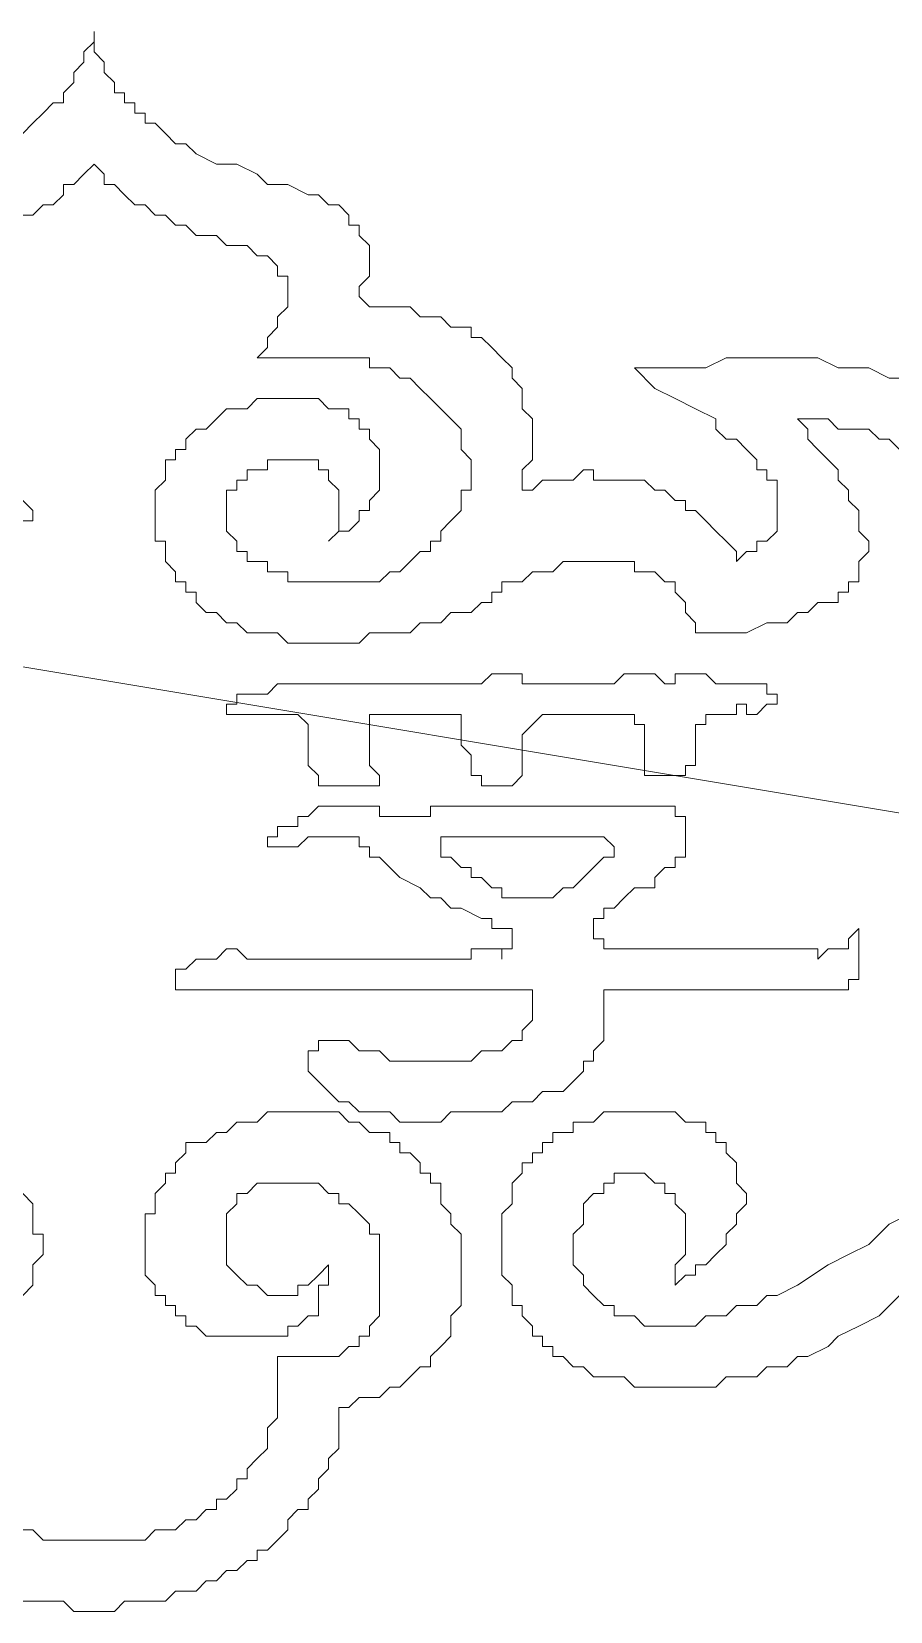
# Model space of a CAD drawing. Extents: x -66030 to 95157, y -13132 to 45879.
# Drawn here: x -4363 to -4034, y 9927 to 10532 of the extents above; entities that cross this region are included whole.
import ezdxf

# ---------------------------------------------------------------- set-up
doc = ezdxf.new("R2010")
doc.units = 0
doc.header["$LTSCALE"] = 100
doc.header["$MEASUREMENT"] = 0
doc.layers.get('0').update_dxf_attribs({"linetype": 'CONTINUOUS'})

msp = doc.modelspace()

# ---------------------------------------------------------------- linework, layer by layer
at = {"lineweight": 0}
for points in [[(-4026.21, 10399.55), (-4034.02, 10399.55), (-4041.83, 10403.46), (-4045.74, 10403.46), (-4053.55, 10403.46), (-4061.36, 10407.36), (-4069.17, 10407.36), (-4076.98, 10407.36), (-4088.7, 10407.36), (-4096.51, 10407.36), (-4104.33, 10403.46), (-4112.14, 10403.46), (-4123.86, 10403.46), (-4131.67, 10403.46), (-4123.86, 10395.64), (-4116.04, 10391.74), (-4108.23, 10387.83), (-4100.42, 10383.93), (-4100.42, 10380.02), (-4096.51, 10376.11), (-4092.61, 10376.11), (-4088.7, 10372.21), (-4088.7, 10372.21), (-4084.8, 10368.3), (-4084.8, 10364.4), (-4080.89, 10364.4), (-4080.89, 10360.49), (-4076.98, 10360.49), (-4076.98, 10356.58), (-4076.98, 10352.68), (-4076.98, 10352.68), (-4076.98, 10348.77), (-4076.98, 10348.77), (-4076.98, 10344.87), (-4076.98, 10344.87), (-4076.98, 10340.96), (-4076.98, 10340.96), (-4076.98, 10340.96), (-4080.89, 10337.05), (-4080.89, 10337.05), (-4080.89, 10337.05), (-4084.8, 10337.05), (-4084.8, 10333.15), (-4088.7, 10333.15), (-4092.61, 10329.24), (-4092.61, 10333.15), (-4096.51, 10337.05), (-4096.51, 10337.05), (-4100.42, 10340.96), (-4104.33, 10344.87), (-4104.33, 10344.87), (-4108.23, 10348.77), (-4112.14, 10348.77), (-4112.14, 10352.68), (-4116.04, 10352.68), (-4119.95, 10356.58), (-4119.95, 10356.58), (-4123.86, 10356.58), (-4127.76, 10360.49), (-4131.67, 10360.49), (-4135.57, 10360.49), (-4135.57, 10360.49), (-4139.48, 10360.49), (-4143.39, 10360.49), (-4147.29, 10360.49), (-4147.29, 10364.4), (-4151.2, 10364.4), (-4155.1, 10360.49), (-4155.1, 10360.49), (-4159.01, 10360.49), (-4162.92, 10360.49), (-4162.92, 10360.49), (-4166.82, 10360.49), (-4166.82, 10360.49), (-4170.73, 10356.58), (-4170.73, 10356.58), (-4174.63, 10356.58), (-4174.63, 10360.49), (-4174.63, 10364.4), (-4170.73, 10368.3), (-4170.73, 10372.21), (-4170.73, 10376.11), (-4170.73, 10380.02), (-4170.73, 10383.93), (-4174.63, 10387.83), (-4174.63, 10387.83), (-4174.63, 10391.74), (-4174.63, 10395.64), (-4174.63, 10395.64), (-4178.54, 10399.55), (-4178.54, 10403.46), (-4178.54, 10403.46), (-4182.45, 10407.36), (-4182.45, 10407.36), (-4186.35, 10411.27), (-4186.35, 10411.27), (-4190.26, 10415.17), (-4194.16, 10415.17), (-4194.16, 10419.08), (-4198.07, 10419.08), (-4201.98, 10419.08), (-4205.88, 10422.99), (-4209.79, 10422.99), (-4213.69, 10422.99), (-4217.6, 10426.89), (-4221.51, 10426.89), (-4225.41, 10426.89), (-4233.22, 10426.89), (-4237.13, 10430.8), (-4237.13, 10434.7), (-4233.22, 10438.61), (-4233.22, 10438.61), (-4233.22, 10442.52), (-4233.22, 10446.42), (-4233.22, 10450.33), (-4237.13, 10454.23), (-4237.13, 10454.23), (-4237.13, 10458.14), (-4237.13, 10458.14), (-4241.04, 10458.14), (-4241.04, 10462.05), (-4241.04, 10462.05), (-4244.94, 10465.95), (-4244.94, 10465.95), (-4248.85, 10465.95), (-4252.75, 10469.86), (-4256.66, 10469.86), (-4264.47, 10473.76), (-4272.28, 10473.76), (-4276.19, 10477.67), (-4284, 10481.58), (-4291.81, 10481.58), (-4299.62, 10485.48), (-4303.53, 10489.39), (-4307.44, 10489.39), (-4311.34, 10493.29), (-4311.34, 10493.29), (-4315.25, 10497.2), (-4319.15, 10497.2), (-4319.15, 10501.11), (-4323.06, 10501.11), (-4323.06, 10505.01), (-4326.97, 10505.01), (-4326.97, 10508.92), (-4330.87, 10508.92), (-4330.87, 10512.82), (-4334.78, 10516.73), (-4334.78, 10520.64), (-4334.78, 10520.64), (-4338.68, 10524.54), (-4338.68, 10528.45), (-4338.68, 10532.35), (-4338.68, 10528.45), (-4342.59, 10524.54), (-4342.59, 10520.64), (-4342.59, 10520.64), (-4346.5, 10516.73), (-4346.5, 10512.82), (-4350.4, 10508.92), (-4350.4, 10508.92), (-4350.4, 10505.01), (-4354.31, 10505.01), (-4358.21, 10501.11), (-4358.21, 10501.11), (-4362.12, 10497.2), (-4362.12, 10497.2), (-4366.03, 10493.29)], [(-4366.03, 10462.05), (-4362.12, 10462.05), (-4358.21, 10465.95), (-4354.31, 10465.95), (-4350.4, 10469.86), (-4350.4, 10473.76), (-4346.5, 10473.76), (-4342.59, 10477.67), (-4338.68, 10481.58), (-4338.68, 10481.58), (-4338.68, 10481.58), (-4338.68, 10481.58), (-4338.68, 10481.58), (-4334.78, 10477.67), (-4334.78, 10473.76), (-4330.87, 10473.76), (-4326.97, 10469.86), (-4323.06, 10465.95), (-4319.15, 10465.95), (-4315.25, 10462.05), (-4311.34, 10462.05), (-4307.44, 10458.14), (-4303.53, 10458.14), (-4299.62, 10454.23), (-4295.72, 10454.23), (-4291.81, 10454.23), (-4287.91, 10450.33), (-4280.09, 10450.33), (-4276.19, 10446.42), (-4272.28, 10446.42), (-4268.38, 10442.52), (-4268.38, 10442.52), (-4268.38, 10442.52), (-4268.38, 10442.52), (-4268.38, 10438.61), (-4264.47, 10438.61), (-4264.47, 10438.61), (-4264.47, 10438.61), (-4264.47, 10434.7), (-4264.47, 10434.7), (-4264.47, 10434.7), (-4264.47, 10430.8), (-4264.47, 10430.8), (-4264.47, 10430.8), (-4264.47, 10426.89), (-4264.47, 10426.89), (-4268.38, 10422.99), (-4268.38, 10419.08), (-4272.28, 10415.17), (-4272.28, 10411.27), (-4276.19, 10407.36), (-4272.28, 10407.36), (-4264.47, 10407.36), (-4260.56, 10407.36), (-4256.66, 10407.36), (-4248.85, 10407.36), (-4244.94, 10407.36), (-4237.13, 10407.36), (-4233.22, 10407.36), (-4233.22, 10403.46), (-4229.32, 10403.46), (-4225.41, 10403.46), (-4225.41, 10403.46), (-4221.51, 10399.55), (-4217.6, 10399.55), (-4217.6, 10399.55), (-4213.69, 10395.64), (-4213.69, 10395.64), (-4209.79, 10391.74), (-4209.79, 10391.74), (-4205.88, 10387.83), (-4205.88, 10387.83), (-4201.98, 10383.93), (-4201.98, 10383.93), (-4198.07, 10380.02), (-4198.07, 10376.11), (-4198.07, 10376.11), (-4198.07, 10372.21), (-4194.16, 10368.3), (-4194.16, 10364.4), (-4194.16, 10360.49), (-4194.16, 10356.58), (-4198.07, 10356.58), (-4198.07, 10352.68), (-4198.07, 10348.77), (-4201.98, 10344.87), (-4201.98, 10344.87), (-4205.88, 10340.96), (-4205.88, 10337.05), (-4209.79, 10337.05), (-4209.79, 10333.15), (-4209.79, 10333.15), (-4213.69, 10333.15), (-4217.6, 10329.24), (-4217.6, 10329.24), (-4221.51, 10325.34), (-4221.51, 10325.34), (-4225.41, 10325.34), (-4229.32, 10321.43), (-4229.32, 10321.43), (-4233.22, 10321.43), (-4237.13, 10321.43), (-4241.04, 10321.43), (-4244.94, 10321.43), (-4244.94, 10321.43), (-4248.85, 10321.43), (-4252.75, 10321.43), (-4256.66, 10321.43), (-4260.56, 10321.43), (-4264.47, 10321.43), (-4264.47, 10325.34), (-4268.38, 10325.34), (-4272.28, 10325.34), (-4272.28, 10329.24), (-4276.19, 10329.24), (-4280.09, 10329.24), (-4280.09, 10333.15), (-4280.09, 10333.15), (-4284, 10333.15), (-4284, 10337.05), (-4284, 10337.05), (-4287.91, 10340.96), (-4287.91, 10340.96), (-4287.91, 10344.87), (-4287.91, 10348.77), (-4287.91, 10348.77), (-4287.91, 10352.68), (-4287.91, 10356.58), (-4284, 10356.58), (-4284, 10356.58), (-4284, 10360.49), (-4280.09, 10360.49), (-4280.09, 10360.49), (-4280.09, 10364.4), (-4276.19, 10364.4), (-4276.19, 10364.4), (-4272.28, 10364.4), (-4272.28, 10368.3), (-4268.38, 10368.3), (-4268.38, 10368.3), (-4264.47, 10368.3), (-4264.47, 10368.3), (-4260.56, 10368.3), (-4260.56, 10368.3), (-4256.66, 10368.3), (-4256.66, 10368.3), (-4252.75, 10368.3), (-4252.75, 10364.4), (-4252.75, 10364.4), (-4248.85, 10364.4), (-4248.85, 10364.4), (-4248.85, 10360.49), (-4248.85, 10360.49), (-4244.94, 10356.58), (-4244.94, 10352.68), (-4244.94, 10352.68), (-4244.94, 10348.77), (-4244.94, 10344.87), (-4244.94, 10340.96), (-4248.85, 10337.05), (-4244.94, 10340.96), (-4241.04, 10340.96), (-4237.13, 10344.87), (-4237.13, 10344.87), (-4237.13, 10344.87), (-4237.13, 10348.77), (-4233.22, 10348.77), (-4233.22, 10352.68), (-4229.32, 10356.58), (-4229.32, 10356.58), (-4229.32, 10360.49), (-4229.32, 10364.4), (-4229.32, 10364.4), (-4229.32, 10368.3), (-4229.32, 10372.21), (-4229.32, 10372.21), (-4233.22, 10376.11), (-4233.22, 10376.11), (-4233.22, 10380.02), (-4237.13, 10380.02), (-4237.13, 10383.93), (-4241.04, 10383.93), (-4241.04, 10387.83), (-4244.94, 10387.83), (-4248.85, 10387.83), (-4248.85, 10387.83), (-4252.75, 10391.74), (-4256.66, 10391.74), (-4260.56, 10391.74), (-4264.47, 10391.74), (-4268.38, 10391.74), (-4268.38, 10391.74), (-4272.28, 10391.74), (-4276.19, 10391.74), (-4280.09, 10387.83), (-4284, 10387.83), (-4284, 10387.83), (-4287.91, 10387.83), (-4291.81, 10383.93), (-4291.81, 10383.93), (-4295.72, 10380.02), (-4299.62, 10380.02), (-4299.62, 10380.02), (-4303.53, 10376.11), (-4303.53, 10376.11), (-4303.53, 10372.21), (-4307.44, 10372.21), (-4307.44, 10368.3), (-4311.34, 10368.3), (-4311.34, 10364.4), (-4311.34, 10364.4), (-4311.34, 10360.49), (-4315.25, 10356.58), (-4315.25, 10356.58), (-4315.25, 10352.68), (-4315.25, 10352.68), (-4315.25, 10348.77), (-4315.25, 10344.87), (-4315.25, 10344.87), (-4315.25, 10340.96), (-4315.25, 10337.05), (-4311.34, 10337.05), (-4311.34, 10333.15), (-4311.34, 10329.24), (-4311.34, 10329.24), (-4307.44, 10325.34), (-4307.44, 10321.43), (-4303.53, 10321.43), (-4303.53, 10317.53), (-4303.53, 10317.53), (-4299.62, 10317.53), (-4299.62, 10313.62), (-4299.62, 10313.62), (-4295.72, 10309.71), (-4291.81, 10309.71), (-4287.91, 10305.81), (-4284, 10305.81), (-4280.09, 10301.9), (-4276.19, 10301.9), (-4272.28, 10301.9), (-4268.38, 10301.9), (-4264.47, 10298), (-4260.56, 10298), (-4256.66, 10298), (-4252.75, 10298), (-4248.85, 10298), (-4244.94, 10298), (-4241.04, 10298), (-4237.13, 10298), (-4233.22, 10301.9), (-4229.32, 10301.9), (-4225.41, 10301.9), (-4217.6, 10301.9), (-4213.69, 10305.81), (-4209.79, 10305.81), (-4205.88, 10305.81), (-4201.98, 10309.71), (-4198.07, 10309.71), (-4194.16, 10309.71), (-4190.26, 10313.62), (-4186.35, 10313.62), (-4186.35, 10317.53), (-4186.35, 10317.53), (-4182.45, 10317.53), (-4182.45, 10321.43), (-4178.54, 10321.43), (-4174.63, 10321.43), (-4174.63, 10321.43), (-4170.73, 10325.34), (-4166.82, 10325.34), (-4166.82, 10325.34), (-4162.92, 10325.34), (-4159.01, 10329.24), (-4155.1, 10329.24), (-4151.2, 10329.24), (-4147.29, 10329.24), (-4147.29, 10329.24), (-4143.39, 10329.24), (-4139.48, 10329.24), (-4135.57, 10329.24), (-4131.67, 10329.24), (-4131.67, 10325.34), (-4127.76, 10325.34), (-4123.86, 10325.34), (-4119.95, 10321.43), (-4119.95, 10321.43), (-4119.95, 10321.43), (-4116.04, 10321.43), (-4116.04, 10317.53), (-4116.04, 10317.53), (-4116.04, 10317.53), (-4112.14, 10313.62), (-4112.14, 10313.62), (-4112.14, 10309.71), (-4108.23, 10305.81), (-4108.23, 10305.81), (-4108.23, 10301.9), (-4100.42, 10301.9), (-4096.51, 10301.9), (-4088.7, 10301.9), (-4080.89, 10305.81), (-4076.98, 10305.81), (-4073.08, 10305.81), (-4069.17, 10309.71), (-4065.27, 10309.71), (-4061.36, 10313.62), (-4057.45, 10313.62), (-4053.55, 10313.62), (-4053.55, 10317.53), (-4049.64, 10317.53), (-4049.64, 10317.53), (-4049.64, 10321.43), (-4049.64, 10321.43), (-4045.74, 10321.43), (-4045.74, 10321.43), (-4045.74, 10325.34), (-4045.74, 10325.34), (-4045.74, 10329.24), (-4041.83, 10333.15), (-4041.83, 10333.15), (-4041.83, 10337.05), (-4045.74, 10340.96), (-4045.74, 10344.87), (-4045.74, 10348.77), (-4049.64, 10352.68), (-4049.64, 10356.58), (-4053.55, 10360.49), (-4053.55, 10364.4), (-4057.45, 10368.3), (-4061.36, 10372.21), (-4065.27, 10376.11), (-4065.27, 10380.02), (-4069.17, 10383.93), (-4065.27, 10383.93), (-4061.36, 10383.93), (-4057.45, 10383.93), (-4053.55, 10380.02), (-4049.64, 10380.02), (-4045.74, 10380.02), (-4041.83, 10380.02), (-4037.92, 10376.11), (-4034.02, 10376.11), (-4030.11, 10372.21)], [(-4366.03, 10344.87), (-4362.12, 10344.87), (-4362.12, 10348.77), (-4366.03, 10352.68)], [(-3623.89, 10165.19), (-4561.32, 10321.43)], [(-4366.03, 9930.83), (-4362.12, 9930.83), (-4358.21, 9930.83), (-4350.4, 9930.83), (-4346.5, 9926.93), (-4342.59, 9926.93), (-4338.68, 9926.93), (-4334.78, 9926.93), (-4330.87, 9926.93), (-4326.97, 9930.83), (-4323.06, 9930.83), (-4319.15, 9930.83), (-4315.25, 9930.83), (-4311.34, 9930.83), (-4307.44, 9934.74), (-4303.53, 9934.74), (-4299.62, 9934.74), (-4295.72, 9938.65), (-4291.81, 9938.65), (-4287.91, 9942.55), (-4284, 9942.55), (-4280.09, 9946.46), (-4276.19, 9946.46), (-4276.19, 9950.36), (-4272.28, 9950.36), (-4268.38, 9954.27), (-4264.47, 9958.18), (-4264.47, 9962.08), (-4260.56, 9965.99), (-4256.66, 9965.99), (-4256.66, 9969.89), (-4252.75, 9973.8), (-4252.75, 9977.71), (-4248.85, 9981.61), (-4248.85, 9985.52), (-4244.94, 9989.42), (-4244.94, 9997.24), (-4244.94, 10001.14), (-4244.94, 10005.05), (-4244.94, 10005.05), (-4241.04, 10005.05), (-4237.13, 10008.95), (-4233.22, 10008.95), (-4229.32, 10008.95), (-4225.41, 10012.86), (-4221.51, 10012.86), (-4217.6, 10016.77), (-4217.6, 10016.77), (-4213.69, 10020.67), (-4209.79, 10020.67), (-4209.79, 10024.58), (-4205.88, 10028.48), (-4205.88, 10028.48), (-4201.98, 10032.39), (-4201.98, 10036.3), (-4201.98, 10036.3), (-4201.98, 10040.2), (-4198.07, 10044.11), (-4198.07, 10044.11), (-4198.07, 10048.01), (-4198.07, 10051.92), (-4198.07, 10055.83), (-4198.07, 10055.83), (-4198.07, 10059.73), (-4198.07, 10063.64), (-4198.07, 10067.54), (-4198.07, 10067.54), (-4198.07, 10071.45), (-4201.98, 10075.36), (-4201.98, 10079.26), (-4201.98, 10079.26), (-4205.88, 10083.17), (-4205.88, 10087.07), (-4205.88, 10090.98), (-4209.79, 10090.98), (-4209.79, 10094.88), (-4213.69, 10094.88), (-4213.69, 10098.79), (-4217.6, 10102.7), (-4221.51, 10102.7), (-4221.51, 10106.6), (-4225.41, 10106.6), (-4225.41, 10110.51), (-4229.32, 10110.51), (-4233.22, 10110.51), (-4237.13, 10114.41), (-4237.13, 10114.41), (-4241.04, 10114.41), (-4244.94, 10118.32), (-4248.85, 10118.32), (-4252.75, 10118.32), (-4256.66, 10118.32), (-4260.56, 10118.32), (-4260.56, 10118.32), (-4264.47, 10118.32), (-4268.38, 10118.32), (-4272.28, 10118.32), (-4276.19, 10114.41), (-4280.09, 10114.41), (-4284, 10114.41), (-4287.91, 10110.51), (-4291.81, 10110.51), (-4295.72, 10106.6), (-4303.53, 10106.6), (-4303.53, 10102.7), (-4303.53, 10102.7), (-4307.44, 10098.79), (-4307.44, 10094.88), (-4311.34, 10094.88), (-4311.34, 10090.98), (-4311.34, 10090.98), (-4315.25, 10087.07), (-4315.25, 10083.17), (-4315.25, 10083.17), (-4315.25, 10079.26), (-4319.15, 10079.26), (-4319.15, 10075.36), (-4319.15, 10071.45), (-4319.15, 10071.45), (-4319.15, 10067.54), (-4319.15, 10063.64), (-4319.15, 10063.64), (-4319.15, 10059.73), (-4319.15, 10059.73), (-4319.15, 10055.83), (-4315.25, 10051.92), (-4315.25, 10051.92), (-4315.25, 10048.01), (-4311.34, 10048.01), (-4311.34, 10044.11), (-4307.44, 10044.11), (-4307.44, 10040.2), (-4303.53, 10040.2), (-4303.53, 10036.3), (-4299.62, 10036.3), (-4295.72, 10032.39), (-4291.81, 10032.39), (-4287.91, 10032.39), (-4280.09, 10032.39), (-4276.19, 10032.39), (-4272.28, 10032.39), (-4268.38, 10032.39), (-4268.38, 10032.39), (-4264.47, 10032.39), (-4264.47, 10032.39), (-4264.47, 10036.3), (-4260.56, 10036.3), (-4260.56, 10036.3), (-4260.56, 10036.3), (-4256.66, 10040.2), (-4256.66, 10040.2), (-4256.66, 10040.2), (-4252.75, 10040.2), (-4252.75, 10044.11), (-4252.75, 10044.11), (-4252.75, 10048.01), (-4252.75, 10048.01), (-4252.75, 10048.01), (-4252.75, 10051.92), (-4248.85, 10051.92), (-4248.85, 10055.83), (-4248.85, 10059.73), (-4252.75, 10055.83), (-4252.75, 10055.83), (-4256.66, 10051.92), (-4256.66, 10051.92), (-4256.66, 10051.92), (-4260.56, 10051.92), (-4260.56, 10048.01), (-4264.47, 10048.01), (-4264.47, 10048.01), (-4268.38, 10048.01), (-4268.38, 10048.01), (-4272.28, 10048.01), (-4272.28, 10048.01), (-4272.28, 10048.01), (-4276.19, 10051.92), (-4276.19, 10051.92), (-4280.09, 10051.92), (-4280.09, 10051.92), (-4284, 10055.83), (-4284, 10055.83), (-4287.91, 10059.73), (-4287.91, 10059.73), (-4287.91, 10063.64), (-4287.91, 10063.64), (-4287.91, 10067.54), (-4287.91, 10067.54), (-4287.91, 10071.45), (-4287.91, 10071.45), (-4287.91, 10075.36), (-4287.91, 10079.26), (-4287.91, 10079.26), (-4284, 10083.17), (-4284, 10083.17), (-4284, 10087.07), (-4280.09, 10087.07), (-4280.09, 10087.07), (-4280.09, 10087.07), (-4276.19, 10090.98), (-4276.19, 10090.98), (-4272.28, 10090.98), (-4272.28, 10090.98), (-4268.38, 10090.98), (-4268.38, 10090.98), (-4264.47, 10090.98), (-4264.47, 10090.98), (-4260.56, 10090.98), (-4260.56, 10090.98), (-4256.66, 10090.98), (-4256.66, 10090.98), (-4252.75, 10090.98), (-4248.85, 10087.07), (-4244.94, 10087.07), (-4244.94, 10083.17), (-4241.04, 10083.17), (-4241.04, 10083.17), (-4237.13, 10079.26), (-4237.13, 10079.26), (-4237.13, 10079.26), (-4233.22, 10075.36), (-4233.22, 10075.36), (-4233.22, 10075.36), (-4233.22, 10071.45), (-4229.32, 10071.45), (-4229.32, 10067.54), (-4229.32, 10067.54), (-4229.32, 10063.64), (-4229.32, 10063.64), (-4229.32, 10059.73), (-4229.32, 10059.73), (-4229.32, 10055.83), (-4229.32, 10051.92), (-4229.32, 10051.92), (-4229.32, 10048.01), (-4229.32, 10048.01), (-4229.32, 10044.11), (-4229.32, 10044.11), (-4229.32, 10040.2), (-4229.32, 10040.2), (-4233.22, 10036.3), (-4233.22, 10036.3), (-4233.22, 10032.39), (-4237.13, 10032.39), (-4237.13, 10028.48), (-4241.04, 10028.48), (-4241.04, 10028.48), (-4244.94, 10024.58), (-4244.94, 10024.58), (-4248.85, 10024.58), (-4252.75, 10024.58), (-4256.66, 10024.58), (-4256.66, 10024.58), (-4260.56, 10024.58), (-4264.47, 10024.58), (-4268.38, 10024.58), (-4268.38, 10020.67), (-4268.38, 10012.86), (-4268.38, 10008.95), (-4268.38, 10005.05), (-4268.38, 10005.05), (-4268.38, 10001.14), (-4272.28, 9997.24), (-4272.28, 9993.33), (-4272.28, 9989.42), (-4276.19, 9985.52), (-4276.19, 9985.52), (-4280.09, 9981.61), (-4280.09, 9977.71), (-4284, 9977.71), (-4284, 9973.8), (-4287.91, 9969.89), (-4291.81, 9969.89), (-4291.81, 9965.99), (-4295.72, 9965.99), (-4299.62, 9962.08), (-4299.62, 9962.08), (-4303.53, 9962.08), (-4307.44, 9958.18), (-4311.34, 9958.18), (-4315.25, 9958.18), (-4319.15, 9954.27), (-4319.15, 9954.27), (-4323.06, 9954.27), (-4326.97, 9954.27), (-4330.87, 9954.27), (-4334.78, 9954.27), (-4338.68, 9954.27), (-4338.68, 9954.27), (-4342.59, 9954.27), (-4346.5, 9954.27), (-4350.4, 9954.27), (-4354.31, 9954.27), (-4354.31, 9954.27), (-4358.21, 9954.27), (-4362.12, 9958.18), (-4366.03, 9958.18)], [(-4026.21, 10079.26), (-4034.02, 10075.36), (-4041.83, 10067.54), (-4049.64, 10063.64), (-4057.45, 10059.73), (-4069.17, 10051.92), (-4076.98, 10048.01), (-4080.89, 10048.01), (-4084.8, 10044.11), (-4088.7, 10044.11), (-4092.61, 10044.11), (-4096.51, 10040.2), (-4100.42, 10040.2), (-4104.33, 10040.2), (-4108.23, 10036.3), (-4112.14, 10036.3), (-4116.04, 10036.3), (-4116.04, 10036.3), (-4119.95, 10036.3), (-4123.86, 10036.3), (-4127.76, 10036.3), (-4131.67, 10040.2), (-4135.57, 10040.2), (-4135.57, 10040.2), (-4139.48, 10040.2), (-4139.48, 10044.11), (-4143.39, 10044.11), (-4143.39, 10044.11), (-4143.39, 10044.11), (-4147.29, 10048.01), (-4147.29, 10048.01), (-4147.29, 10048.01), (-4151.2, 10051.92), (-4151.2, 10051.92), (-4151.2, 10051.92), (-4151.2, 10055.83), (-4151.2, 10055.83), (-4151.2, 10055.83), (-4155.1, 10059.73), (-4155.1, 10059.73), (-4155.1, 10063.64), (-4155.1, 10063.64), (-4155.1, 10067.54), (-4155.1, 10067.54), (-4155.1, 10067.54), (-4155.1, 10071.45), (-4151.2, 10075.36), (-4151.2, 10079.26), (-4151.2, 10083.17), (-4147.29, 10087.07), (-4147.29, 10087.07), (-4143.39, 10087.07), (-4143.39, 10090.98), (-4139.48, 10090.98), (-4139.48, 10090.98), (-4139.48, 10094.88), (-4135.57, 10094.88), (-4135.57, 10094.88), (-4131.67, 10094.88), (-4131.67, 10094.88), (-4127.76, 10094.88), (-4127.76, 10094.88), (-4123.86, 10090.98), (-4123.86, 10090.98), (-4119.95, 10090.98), (-4119.95, 10090.98), (-4119.95, 10087.07), (-4116.04, 10087.07), (-4116.04, 10087.07), (-4116.04, 10083.17), (-4116.04, 10083.17), (-4112.14, 10079.26), (-4112.14, 10079.26), (-4112.14, 10075.36), (-4112.14, 10071.45), (-4112.14, 10071.45), (-4112.14, 10067.54), (-4112.14, 10063.64), (-4112.14, 10063.64), (-4116.04, 10059.73), (-4116.04, 10055.83), (-4116.04, 10051.92), (-4112.14, 10055.83), (-4108.23, 10055.83), (-4108.23, 10059.73), (-4104.33, 10059.73), (-4104.33, 10059.73), (-4100.42, 10063.64), (-4100.42, 10063.64), (-4100.42, 10063.64), (-4096.51, 10067.54), (-4096.51, 10067.54), (-4096.51, 10071.45), (-4096.51, 10071.45), (-4092.61, 10075.36), (-4092.61, 10075.36), (-4092.61, 10079.26), (-4088.7, 10083.17), (-4088.7, 10087.07), (-4088.7, 10087.07), (-4092.61, 10090.98), (-4092.61, 10094.88), (-4092.61, 10098.79), (-4092.61, 10098.79), (-4096.51, 10102.7), (-4096.51, 10106.6), (-4096.51, 10106.6), (-4100.42, 10106.6), (-4100.42, 10110.51), (-4100.42, 10110.51), (-4104.33, 10110.51), (-4104.33, 10114.41), (-4108.23, 10114.41), (-4112.14, 10114.41), (-4112.14, 10114.41), (-4116.04, 10118.32), (-4119.95, 10118.32), (-4123.86, 10118.32), (-4123.86, 10118.32), (-4127.76, 10118.32), (-4131.67, 10118.32), (-4135.57, 10118.32), (-4135.57, 10118.32), (-4139.48, 10118.32), (-4143.39, 10118.32), (-4143.39, 10118.32), (-4147.29, 10114.41), (-4147.29, 10114.41), (-4151.2, 10114.41), (-4151.2, 10114.41), (-4155.1, 10114.41), (-4155.1, 10110.51), (-4159.01, 10110.51), (-4159.01, 10110.51), (-4162.92, 10110.51), (-4162.92, 10106.6), (-4166.82, 10106.6), (-4166.82, 10106.6), (-4166.82, 10102.7), (-4170.73, 10102.7), (-4170.73, 10098.79), (-4170.73, 10098.79), (-4174.63, 10098.79), (-4174.63, 10094.88), (-4178.54, 10090.98), (-4178.54, 10087.07), (-4178.54, 10083.17), (-4182.45, 10079.26), (-4182.45, 10075.36), (-4182.45, 10071.45), (-4182.45, 10063.64), (-4182.45, 10059.73), (-4182.45, 10055.83), (-4178.54, 10051.92), (-4178.54, 10048.01), (-4178.54, 10044.11), (-4174.63, 10044.11), (-4174.63, 10040.2), (-4174.63, 10040.2), (-4170.73, 10036.3), (-4170.73, 10036.3), (-4170.73, 10032.39), (-4166.82, 10032.39), (-4166.82, 10028.48), (-4162.92, 10028.48), (-4162.92, 10024.58), (-4159.01, 10024.58), (-4159.01, 10024.58), (-4155.1, 10020.67), (-4155.1, 10020.67), (-4151.2, 10020.67), (-4147.29, 10016.77), (-4143.39, 10016.77), (-4139.48, 10016.77), (-4135.57, 10016.77), (-4131.67, 10012.86), (-4127.76, 10012.86), (-4123.86, 10012.86), (-4119.95, 10012.86), (-4116.04, 10012.86), (-4112.14, 10012.86), (-4108.23, 10012.86), (-4104.33, 10012.86), (-4100.42, 10012.86), (-4096.51, 10016.77), (-4092.61, 10016.77), (-4092.61, 10016.77), (-4088.7, 10016.77), (-4084.8, 10016.77), (-4080.89, 10020.67), (-4076.98, 10020.67), (-4073.08, 10020.67), (-4069.17, 10024.58), (-4065.27, 10024.58), (-4057.45, 10028.48), (-4053.55, 10032.39), (-4045.74, 10036.3), (-4037.92, 10040.2), (-4030.11, 10048.01)], [(-4366.03, 10048.01), (-4362.12, 10051.92), (-4362.12, 10051.92), (-4362.12, 10055.83), (-4362.12, 10059.73), (-4362.12, 10059.73), (-4358.21, 10063.64), (-4358.21, 10063.64), (-4358.21, 10067.54), (-4358.21, 10071.45), (-4362.12, 10071.45), (-4362.12, 10075.36), (-4362.12, 10079.26), (-4362.12, 10079.26), (-4362.12, 10083.17), (-4362.12, 10083.17), (-4366.03, 10087.07)]]:
    msp.add_lwpolyline(points, dxfattribs=at)
for points in [[(-4182.45, 10286.28), (-4178.54, 10286.28), (-4178.54, 10286.28), (-4174.63, 10286.28), (-4174.63, 10286.28), (-4174.63, 10282.37), (-4174.63, 10282.37), (-4170.73, 10282.37), (-4162.92, 10282.37), (-4162.92, 10282.37), (-4159.01, 10282.37), (-4155.1, 10282.37), (-4151.2, 10282.37), (-4151.2, 10282.37), (-4147.29, 10282.37), (-4139.48, 10282.37), (-4139.48, 10282.37), (-4139.48, 10282.37), (-4135.57, 10286.28), (-4131.67, 10286.28), (-4127.76, 10286.28), (-4127.76, 10286.28), (-4123.86, 10286.28), (-4123.86, 10286.28), (-4123.86, 10286.28), (-4123.86, 10286.28), (-4119.95, 10282.37), (-4119.95, 10282.37), (-4119.95, 10282.37), (-4116.04, 10282.37), (-4116.04, 10286.28), (-4112.14, 10286.28), (-4108.23, 10286.28), (-4108.23, 10286.28), (-4108.23, 10286.28), (-4104.33, 10286.28), (-4100.42, 10282.37), (-4100.42, 10282.37), (-4092.61, 10282.37), (-4088.7, 10282.37), (-4084.8, 10282.37), (-4080.89, 10282.37), (-4080.89, 10278.47), (-4080.89, 10278.47), (-4080.89, 10278.47), (-4076.98, 10278.47), (-4076.98, 10278.47), (-4076.98, 10278.47), (-4076.98, 10274.56), (-4076.98, 10274.56), (-4080.89, 10274.56), (-4080.89, 10274.56), (-4080.89, 10274.56), (-4080.89, 10274.56), (-4080.89, 10274.56), (-4084.8, 10270.65), (-4084.8, 10270.65), (-4088.7, 10270.65), (-4088.7, 10274.56), (-4092.61, 10274.56), (-4092.61, 10270.65), (-4096.51, 10270.65), (-4100.42, 10270.65), (-4100.42, 10270.65), (-4100.42, 10270.65), (-4104.33, 10270.65), (-4104.33, 10270.65), (-4104.33, 10266.75), (-4104.33, 10266.75), (-4108.23, 10266.75), (-4108.23, 10262.84), (-4108.23, 10262.84), (-4108.23, 10262.84), (-4108.23, 10262.84), (-4108.23, 10258.94), (-4108.23, 10258.94), (-4108.23, 10258.94), (-4108.23, 10255.03), (-4108.23, 10255.03), (-4108.23, 10255.03), (-4108.23, 10251.12), (-4108.23, 10251.12), (-4108.23, 10251.12), (-4112.14, 10251.12), (-4112.14, 10251.12), (-4112.14, 10247.22), (-4116.04, 10247.22), (-4116.04, 10247.22), (-4119.95, 10247.22), (-4123.86, 10247.22), (-4123.86, 10247.22), (-4123.86, 10247.22), (-4127.76, 10247.22), (-4127.76, 10247.22), (-4127.76, 10251.12), (-4127.76, 10251.12), (-4127.76, 10251.12), (-4127.76, 10255.03), (-4127.76, 10255.03), (-4127.76, 10255.03), (-4127.76, 10255.03), (-4127.76, 10258.94), (-4127.76, 10258.94), (-4127.76, 10258.94), (-4127.76, 10262.84), (-4127.76, 10262.84), (-4127.76, 10266.75), (-4127.76, 10266.75), (-4131.67, 10266.75), (-4131.67, 10266.75), (-4131.67, 10270.65), (-4135.57, 10270.65), (-4139.48, 10270.65), (-4139.48, 10270.65), (-4151.2, 10270.65), (-4159.01, 10270.65), (-4162.92, 10270.65), (-4162.92, 10270.65), (-4162.92, 10270.65), (-4166.82, 10270.65), (-4166.82, 10270.65), (-4170.73, 10266.75), (-4170.73, 10266.75), (-4170.73, 10266.75), (-4170.73, 10266.75), (-4174.63, 10262.84), (-4174.63, 10262.84), (-4174.63, 10258.94), (-4174.63, 10258.94), (-4174.63, 10258.94), (-4174.63, 10255.03), (-4174.63, 10255.03), (-4174.63, 10255.03), (-4174.63, 10251.12), (-4174.63, 10251.12), (-4174.63, 10251.12), (-4174.63, 10251.12), (-4174.63, 10251.12), (-4174.63, 10247.22), (-4174.63, 10247.22), (-4174.63, 10247.22), (-4174.63, 10247.22), (-4178.54, 10243.31), (-4178.54, 10243.31), (-4178.54, 10243.31), (-4178.54, 10243.31), (-4182.45, 10243.31), (-4182.45, 10243.31), (-4182.45, 10243.31), (-4182.45, 10243.31), (-4186.35, 10243.31), (-4186.35, 10243.31), (-4186.35, 10243.31), (-4190.26, 10243.31), (-4190.26, 10247.22), (-4190.26, 10247.22), (-4190.26, 10247.22), (-4194.16, 10247.22), (-4194.16, 10251.12), (-4194.16, 10251.12), (-4194.16, 10255.03), (-4198.07, 10258.94), (-4198.07, 10262.84), (-4198.07, 10262.84), (-4198.07, 10266.75), (-4198.07, 10266.75), (-4198.07, 10266.75), (-4198.07, 10266.75), (-4198.07, 10266.75), (-4198.07, 10270.65), (-4201.98, 10270.65), (-4201.98, 10270.65), (-4201.98, 10270.65), (-4205.88, 10270.65), (-4205.88, 10270.65), (-4209.79, 10270.65), (-4213.69, 10270.65), (-4213.69, 10270.65), (-4217.6, 10270.65), (-4221.51, 10270.65), (-4225.41, 10270.65), (-4225.41, 10270.65), (-4229.32, 10270.65), (-4229.32, 10270.65), (-4229.32, 10270.65), (-4229.32, 10270.65), (-4233.22, 10270.65), (-4233.22, 10266.75), (-4233.22, 10266.75), (-4233.22, 10266.75), (-4233.22, 10266.75), (-4233.22, 10262.84), (-4233.22, 10262.84), (-4233.22, 10258.94), (-4233.22, 10258.94), (-4233.22, 10255.03), (-4233.22, 10255.03), (-4233.22, 10251.12), (-4233.22, 10251.12), (-4233.22, 10251.12), (-4229.32, 10247.22), (-4229.32, 10247.22), (-4229.32, 10247.22), (-4229.32, 10247.22), (-4229.32, 10247.22), (-4229.32, 10243.31), (-4229.32, 10243.31), (-4229.32, 10243.31), (-4233.22, 10243.31), (-4237.13, 10243.31), (-4237.13, 10243.31), (-4241.04, 10243.31), (-4241.04, 10243.31), (-4244.94, 10243.31), (-4244.94, 10243.31), (-4248.85, 10243.31), (-4248.85, 10243.31), (-4248.85, 10243.31), (-4252.75, 10243.31), (-4252.75, 10243.31), (-4252.75, 10243.31), (-4252.75, 10247.22), (-4252.75, 10247.22), (-4252.75, 10247.22), (-4252.75, 10247.22), (-4256.66, 10251.12), (-4256.66, 10255.03), (-4256.66, 10255.03), (-4256.66, 10258.94), (-4256.66, 10262.84), (-4256.66, 10262.84), (-4256.66, 10266.75), (-4256.66, 10266.75), (-4256.66, 10266.75), (-4260.56, 10270.65), (-4260.56, 10270.65), (-4260.56, 10270.65), (-4260.56, 10270.65), (-4264.47, 10270.65), (-4268.38, 10270.65), (-4268.38, 10270.65), (-4272.28, 10270.65), (-4272.28, 10270.65), (-4272.28, 10270.65), (-4272.28, 10270.65), (-4276.19, 10270.65), (-4280.09, 10270.65), (-4284, 10270.65), (-4284, 10270.65), (-4287.91, 10270.65), (-4287.91, 10270.65), (-4287.91, 10270.65), (-4287.91, 10274.56), (-4287.91, 10274.56), (-4287.91, 10274.56), (-4284, 10274.56), (-4284, 10274.56), (-4284, 10274.56), (-4284, 10278.47), (-4280.09, 10278.47), (-4276.19, 10278.47), (-4272.28, 10278.47), (-4272.28, 10278.47), (-4272.28, 10278.47), (-4268.38, 10282.37), (-4264.47, 10282.37), (-4264.47, 10282.37), (-4260.56, 10282.37), (-4256.66, 10282.37), (-4248.85, 10282.37), (-4221.51, 10282.37), (-4213.69, 10282.37), (-4209.79, 10282.37), (-4205.88, 10282.37), (-4201.98, 10282.37), (-4198.07, 10282.37), (-4198.07, 10282.37), (-4194.16, 10282.37), (-4190.26, 10282.37), (-4186.35, 10286.28), (-4182.45, 10286.28), (-4182.45, 10286.28), (-4182.45, 10286.28), (-4182.45, 10286.28), (-4182.45, 10286.28)], [(-4174.63, 10235.5), (-4170.73, 10235.5), (-4166.82, 10235.5), (-4166.82, 10235.5), (-4162.92, 10235.5), (-4162.92, 10235.5), (-4159.01, 10235.5), (-4159.01, 10235.5), (-4155.1, 10235.5), (-4151.2, 10235.5), (-4147.29, 10235.5), (-4143.39, 10235.5), (-4139.48, 10235.5), (-4135.57, 10235.5), (-4131.67, 10235.5), (-4131.67, 10235.5), (-4127.76, 10235.5), (-4123.86, 10235.5), (-4119.95, 10235.5), (-4119.95, 10235.5), (-4116.04, 10235.5), (-4116.04, 10235.5), (-4116.04, 10235.5), (-4116.04, 10231.59), (-4112.14, 10231.59), (-4112.14, 10231.59), (-4112.14, 10231.59), (-4112.14, 10227.69), (-4112.14, 10227.69), (-4112.14, 10223.78), (-4112.14, 10223.78), (-4112.14, 10223.78), (-4112.14, 10219.88), (-4112.14, 10219.88), (-4112.14, 10219.88), (-4112.14, 10215.97), (-4116.04, 10215.97), (-4116.04, 10215.97), (-4116.04, 10212.06), (-4116.04, 10212.06), (-4119.95, 10212.06), (-4123.86, 10208.16), (-4123.86, 10204.25), (-4127.76, 10204.25), (-4131.67, 10204.25), (-4135.57, 10200.35), (-4139.48, 10196.44), (-4143.39, 10196.44), (-4143.39, 10196.44), (-4143.39, 10192.53), (-4147.29, 10192.53), (-4147.29, 10192.53), (-4147.29, 10188.63), (-4147.29, 10188.63), (-4147.29, 10188.63), (-4147.29, 10188.63), (-4147.29, 10184.72), (-4147.29, 10184.72), (-4143.39, 10184.72), (-4143.39, 10184.72), (-4143.39, 10184.72), (-4143.39, 10184.72), (-4143.39, 10184.72), (-4143.39, 10184.72), (-4143.39, 10180.82), (-4143.39, 10180.82), (-4139.48, 10180.82), (-4139.48, 10180.82), (-4135.57, 10180.82), (-4135.57, 10180.82), (-4131.67, 10180.82), (-4127.76, 10180.82), (-4127.76, 10180.82), (-4123.86, 10180.82), (-4116.04, 10180.82), (-4112.14, 10180.82), (-4112.14, 10180.82), (-4108.23, 10180.82), (-4100.42, 10180.82), (-4073.08, 10180.82), (-4065.27, 10180.82), (-4061.36, 10180.82), (-4061.36, 10180.82), (-4061.36, 10176.91), (-4057.45, 10180.82), (-4057.45, 10180.82), (-4057.45, 10180.82), (-4053.55, 10180.82), (-4053.55, 10180.82), (-4053.55, 10180.82), (-4049.64, 10180.82), (-4049.64, 10184.72), (-4049.64, 10184.72), (-4049.64, 10184.72), (-4045.74, 10188.63), (-4045.74, 10188.63), (-4045.74, 10188.63), (-4045.74, 10184.72), (-4045.74, 10184.72), (-4045.74, 10180.82), (-4045.74, 10180.82), (-4045.74, 10176.91), (-4045.74, 10176.91), (-4045.74, 10173), (-4045.74, 10173), (-4045.74, 10169.1), (-4049.64, 10169.1), (-4049.64, 10169.1), (-4049.64, 10165.19), (-4049.64, 10165.19), (-4053.55, 10165.19), (-4053.55, 10165.19), (-4057.45, 10165.19), (-4065.27, 10165.19), (-4073.08, 10165.19), (-4080.89, 10165.19), (-4096.51, 10165.19), (-4112.14, 10165.19), (-4119.95, 10165.19), (-4127.76, 10165.19), (-4131.67, 10165.19), (-4135.57, 10165.19), (-4139.48, 10165.19), (-4139.48, 10165.19), (-4143.39, 10165.19), (-4143.39, 10165.19), (-4143.39, 10161.29), (-4143.39, 10157.38), (-4143.39, 10153.47), (-4143.39, 10153.47), (-4143.39, 10149.57), (-4143.39, 10149.57), (-4143.39, 10145.66), (-4143.39, 10145.66), (-4147.29, 10141.76), (-4147.29, 10141.76), (-4147.29, 10137.85), (-4147.29, 10137.85), (-4151.2, 10137.85), (-4151.2, 10133.94), (-4151.2, 10133.94), (-4155.1, 10130.04), (-4155.1, 10130.04), (-4155.1, 10130.04), (-4159.01, 10126.13), (-4162.92, 10126.13), (-4166.82, 10126.13), (-4170.73, 10122.23), (-4178.54, 10122.23), (-4182.45, 10118.32), (-4186.35, 10118.32), (-4190.26, 10118.32), (-4194.16, 10118.32), (-4198.07, 10118.32), (-4201.98, 10118.32), (-4205.88, 10114.41), (-4209.79, 10114.41), (-4213.69, 10114.41), (-4217.6, 10114.41), (-4221.51, 10114.41), (-4225.41, 10118.32), (-4229.32, 10118.32), (-4229.32, 10118.32), (-4233.22, 10118.32), (-4237.13, 10118.32), (-4241.04, 10122.23), (-4244.94, 10122.23), (-4244.94, 10122.23), (-4244.94, 10122.23), (-4248.85, 10126.13), (-4248.85, 10126.13), (-4252.75, 10130.04), (-4252.75, 10130.04), (-4252.75, 10130.04), (-4252.75, 10130.04), (-4256.66, 10133.94), (-4256.66, 10133.94), (-4256.66, 10137.85), (-4256.66, 10137.85), (-4256.66, 10141.76), (-4256.66, 10141.76), (-4252.75, 10141.76), (-4252.75, 10145.66), (-4252.75, 10145.66), (-4252.75, 10145.66), (-4252.75, 10145.66), (-4248.85, 10145.66), (-4248.85, 10145.66), (-4248.85, 10145.66), (-4244.94, 10145.66), (-4241.04, 10145.66), (-4241.04, 10145.66), (-4237.13, 10141.76), (-4233.22, 10141.76), (-4229.32, 10141.76), (-4225.41, 10137.85), (-4221.51, 10137.85), (-4221.51, 10137.85), (-4201.98, 10137.85), (-4201.98, 10137.85), (-4194.16, 10137.85), (-4190.26, 10141.76), (-4186.35, 10141.76), (-4182.45, 10141.76), (-4182.45, 10141.76), (-4178.54, 10145.66), (-4178.54, 10145.66), (-4174.63, 10145.66), (-4174.63, 10149.57), (-4174.63, 10149.57), (-4174.63, 10149.57), (-4170.73, 10153.47), (-4170.73, 10153.47), (-4170.73, 10153.47), (-4170.73, 10157.38), (-4170.73, 10157.38), (-4170.73, 10161.29), (-4170.73, 10165.19), (-4174.63, 10165.19), (-4174.63, 10165.19), (-4182.45, 10165.19), (-4190.26, 10165.19), (-4205.88, 10165.19), (-4209.79, 10165.19), (-4209.79, 10165.19), (-4213.69, 10165.19), (-4221.51, 10165.19), (-4229.32, 10165.19), (-4233.22, 10165.19), (-4237.13, 10165.19), (-4241.04, 10165.19), (-4244.94, 10165.19), (-4248.85, 10165.19), (-4252.75, 10165.19), (-4256.66, 10165.19), (-4260.56, 10165.19), (-4264.47, 10165.19), (-4268.38, 10165.19), (-4272.28, 10165.19), (-4276.19, 10165.19), (-4276.19, 10165.19), (-4280.09, 10165.19), (-4284, 10165.19), (-4284, 10165.19), (-4287.91, 10165.19), (-4287.91, 10165.19), (-4291.81, 10165.19), (-4291.81, 10165.19), (-4295.72, 10165.19), (-4299.62, 10165.19), (-4303.53, 10165.19), (-4303.53, 10165.19), (-4303.53, 10165.19), (-4307.44, 10165.19), (-4307.44, 10165.19), (-4307.44, 10165.19), (-4307.44, 10165.19), (-4307.44, 10169.1), (-4307.44, 10169.1), (-4307.44, 10169.1), (-4307.44, 10173), (-4307.44, 10173), (-4303.53, 10173), (-4303.53, 10173), (-4299.62, 10176.91), (-4299.62, 10176.91), (-4299.62, 10176.91), (-4295.72, 10176.91), (-4291.81, 10176.91), (-4287.91, 10180.82), (-4287.91, 10180.82), (-4284, 10180.82), (-4284, 10180.82), (-4280.09, 10176.91), (-4280.09, 10176.91), (-4276.19, 10176.91), (-4272.28, 10176.91), (-4272.28, 10176.91), (-4268.38, 10176.91), (-4213.69, 10176.91), (-4198.07, 10176.91), (-4198.07, 10176.91), (-4198.07, 10176.91), (-4194.16, 10176.91), (-4194.16, 10176.91), (-4194.16, 10180.82), (-4194.16, 10180.82), (-4182.45, 10180.82), (-4182.45, 10176.91), (-4182.45, 10180.82), (-4182.45, 10180.82), (-4182.45, 10180.82), (-4182.45, 10180.82), (-4178.54, 10180.82), (-4178.54, 10180.82), (-4178.54, 10184.72), (-4178.54, 10184.72), (-4178.54, 10184.72), (-4178.54, 10184.72), (-4178.54, 10184.72), (-4178.54, 10188.63), (-4178.54, 10188.63), (-4182.45, 10188.63), (-4182.45, 10188.63), (-4182.45, 10188.63), (-4186.35, 10188.63), (-4186.35, 10192.53), (-4190.26, 10192.53), (-4190.26, 10192.53), (-4198.07, 10196.44), (-4201.98, 10196.44), (-4205.88, 10200.35), (-4205.88, 10200.35), (-4209.79, 10200.35), (-4209.79, 10200.35), (-4213.69, 10204.25), (-4221.51, 10208.16), (-4225.41, 10212.06), (-4225.41, 10212.06), (-4229.32, 10215.97), (-4233.22, 10215.97), (-4233.22, 10219.88), (-4233.22, 10219.88), (-4237.13, 10219.88), (-4237.13, 10219.88), (-4237.13, 10223.78), (-4237.13, 10223.78), (-4241.04, 10223.78), (-4241.04, 10223.78), (-4244.94, 10223.78), (-4244.94, 10223.78), (-4248.85, 10223.78), (-4248.85, 10223.78), (-4252.75, 10223.78), (-4256.66, 10223.78), (-4260.56, 10219.88), (-4264.47, 10219.88), (-4264.47, 10219.88), (-4268.38, 10219.88), (-4268.38, 10219.88), (-4268.38, 10219.88), (-4272.28, 10219.88), (-4272.28, 10219.88), (-4272.28, 10219.88), (-4272.28, 10219.88), (-4272.28, 10219.88), (-4272.28, 10223.78), (-4272.28, 10223.78), (-4272.28, 10223.78), (-4268.38, 10223.78), (-4268.38, 10227.69), (-4264.47, 10227.69), (-4264.47, 10227.69), (-4260.56, 10227.69), (-4260.56, 10231.59), (-4260.56, 10231.59), (-4256.66, 10231.59), (-4256.66, 10231.59), (-4252.75, 10235.5), (-4248.85, 10235.5), (-4244.94, 10235.5), (-4244.94, 10235.5), (-4244.94, 10235.5), (-4241.04, 10235.5), (-4241.04, 10235.5), (-4237.13, 10235.5), (-4233.22, 10235.5), (-4233.22, 10235.5), (-4229.32, 10235.5), (-4229.32, 10231.59), (-4225.41, 10231.59), (-4225.41, 10231.59), (-4221.51, 10231.59), (-4221.51, 10231.59), (-4221.51, 10231.59), (-4217.6, 10231.59), (-4213.69, 10231.59), (-4213.69, 10231.59), (-4209.79, 10231.59), (-4209.79, 10231.59), (-4209.79, 10235.5), (-4205.88, 10235.5), (-4205.88, 10235.5), (-4205.88, 10235.5), (-4198.07, 10235.5), (-4194.16, 10235.5), (-4190.26, 10235.5), (-4186.35, 10235.5), (-4182.45, 10235.5), (-4182.45, 10235.5), (-4174.63, 10235.5)], [(-4201.98, 10223.78), (-4201.98, 10223.78), (-4205.88, 10223.78), (-4205.88, 10223.78), (-4205.88, 10223.78), (-4205.88, 10223.78), (-4205.88, 10223.78), (-4205.88, 10219.88), (-4205.88, 10219.88), (-4205.88, 10219.88), (-4205.88, 10219.88), (-4205.88, 10215.97), (-4201.98, 10215.97), (-4201.98, 10215.97), (-4201.98, 10215.97), (-4198.07, 10212.06), (-4198.07, 10212.06), (-4194.16, 10212.06), (-4194.16, 10212.06), (-4194.16, 10208.16), (-4190.26, 10208.16), (-4190.26, 10208.16), (-4186.35, 10204.25), (-4182.45, 10204.25), (-4182.45, 10200.35), (-4178.54, 10200.35), (-4174.63, 10200.35), (-4174.63, 10200.35), (-4170.73, 10200.35), (-4170.73, 10200.35), (-4166.82, 10200.35), (-4166.82, 10200.35), (-4162.92, 10200.35), (-4159.01, 10204.25), (-4159.01, 10204.25), (-4155.1, 10204.25), (-4155.1, 10204.25), (-4151.2, 10208.16), (-4151.2, 10208.16), (-4147.29, 10212.06), (-4143.39, 10215.97), (-4139.48, 10215.97), (-4139.48, 10215.97), (-4139.48, 10215.97), (-4139.48, 10215.97), (-4139.48, 10219.88), (-4139.48, 10219.88), (-4139.48, 10219.88), (-4139.48, 10219.88), (-4139.48, 10219.88), (-4143.39, 10223.78), (-4143.39, 10223.78), (-4143.39, 10223.78), (-4147.29, 10223.78), (-4147.29, 10223.78), (-4151.2, 10223.78), (-4151.2, 10223.78), (-4155.1, 10223.78), (-4159.01, 10223.78), (-4166.82, 10223.78), (-4170.73, 10223.78), (-4174.63, 10223.78), (-4174.63, 10223.78), (-4178.54, 10223.78), (-4178.54, 10223.78), (-4182.45, 10223.78), (-4186.35, 10223.78), (-4186.35, 10223.78), (-4190.26, 10223.78), (-4198.07, 10223.78), (-4198.07, 10223.78), (-4201.98, 10223.78)]]:
    msp.add_lwpolyline(points, close=True, dxfattribs=at)

doc.saveas('drawing.dxf')
